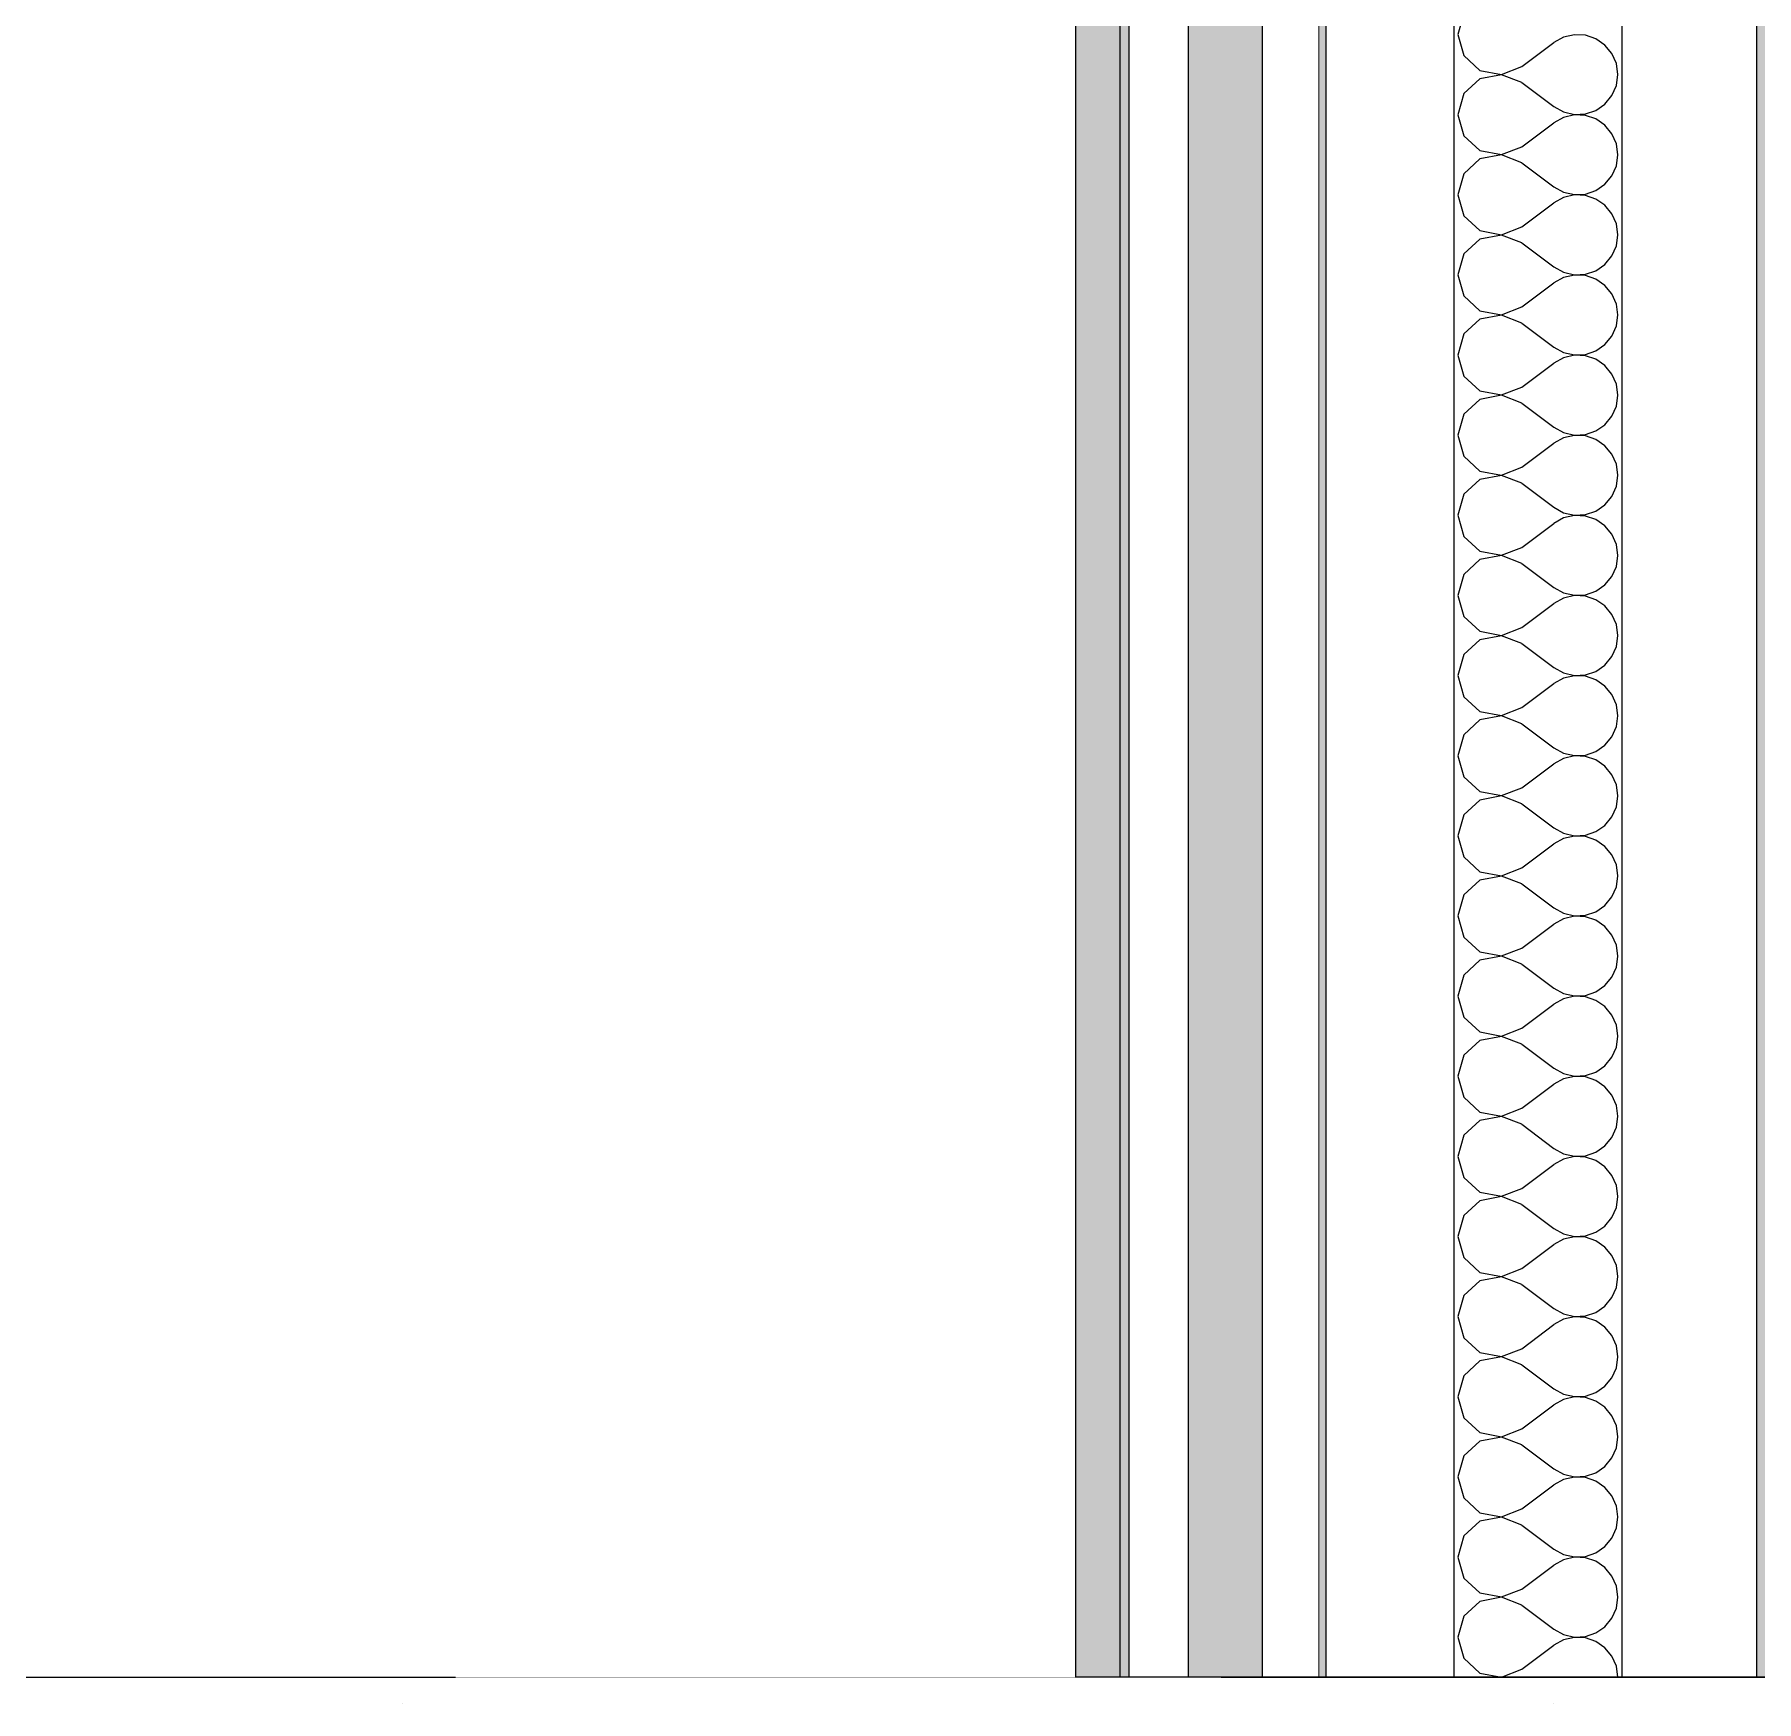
# Model space of a CAD drawing. Header units: millimetres. Extents: x -46169 to 228156, y -86316 to 18123.
# Drawn here: x 212157 to 212792, y -70388 to -69774 of the extents above; entities that cross this region are included whole.
import ezdxf

# ---------------------------------------------------------------- set-up
doc = ezdxf.new("R2010")
doc.units = ezdxf.units.MM
doc.header["$MEASUREMENT"] = 0
doc.linetypes.add('Dashed', pattern=[2822.222233, 1411.111116, -1411.111116])
doc.linetypes.add('Wipeout_Contour', pattern=[1000, 0, -1000])
for name, color, linetype, lineweight, true_color in [('0_Pen_No__105', 7, 'Continuous', 15, 0xa6a6a6), ('A-20-M_Floor_Slab_Pen_No__109', 7, 'Continuous', 15, 0xa6a6a6), ('A-20-M_Floor_Slab_Pen_No__144', 7, 'Continuous', 0, 0xc8c8c8), ('New_A-25-M_Wall_Int_Pen_No__107', 7, 'Continuous', 15, 0xa6a6a6)]:
    doc.layers.add(name, color=color, linetype=linetype, lineweight=lineweight, true_color=true_color)
doc.layers.add('A-20-M_Floor_Slab', color=7, linetype='Continuous')
doc.layers.add('New_A-25-M_Wall_Int', color=7, linetype='Continuous')
doc.layers.add('New_A-25-M_Wall_Int_Pen_No__1', color=7, linetype='Continuous', lineweight=13)

# ---------------------------------------------------------------- blocks, each defined once
blk = doc.blocks.new('Section Elem_550_3', base_point=(223698.64, -82529.25))
at = {"color": 254, "linetype": 'Wipeout_Contour', "lineweight": 0, "ltscale": 898909.740723}
blk.add_wipeout([(217624.39, -70394.25), (217624.39, -70379.25), (209207.59, -70379.25), (209207.59, -70394.25)], dxfattribs=at).dxf.layer = 'A-20-M_Floor_Slab'
at = {"layer": 'A-20-M_Floor_Slab_Pen_No__109', "linetype": 'Continuous'}
h = blk.add_hatch(dxfattribs=at)
h.set_pattern_fill('Lightweight_Concrete_0003', color=256, style=0, pattern_type=2)
h.set_pattern_definition([(0, (223698.64, -82529.25), (0, 779.423), [48.75, -401.25]), (0, (223923.64, -82139.5), (0, 779.423), [48.75, -401.25]), (60, (223698.64, -82529.25), (-675, 389.71), [48.75, -401.25]), (60, (224148.64, -82529.25), (-675, 389.71), [48.75, -401.25]), (120, (223747.4, -82529.25), (675, 389.71), [48.75, -401.25]), (120, (224197.4, -82529.25), (675, 389.71), [48.75, -401.25]), (0, (223698.64, -82454.25), (0, 150), [0, -150, 0, -225]), (45, (223773.64, -82454.25), (-106.066, 106.066), [0, -112.5, 0, -187.5])])
h.paths.add_polyline_path([(217624.39, -70394.25), (217624.39, -70379.25), (209207.59, -70379.25), (209207.59, -70394.25)])
at = {"layer": 'A-20-M_Floor_Slab_Pen_No__144', "linetype": 'Continuous'}
blk.add_line((212540.49, -70379.25), (209207.59, -70379.25), dxfattribs=at)
blk = doc.blocks.new('*X631', base_point=(223698.64, -82529.25))
at = {"layer": 'New_A-25-M_Wall_Int_Pen_No__107', "linetype": 'Continuous'}
for p, q in [((212683.67, -69766.19), (212681.46, -69773.95)), ((212681.46, -69773.95), (212683.67, -69781.71)), ((212705.08, -69785.76), (212716.9, -69776.9)), ((212720.46, -69774.93), (212716.9, -69776.9)), ((212724.43, -69774.01), (212720.46, -69774.93)), ((212728.5, -69774.21), (212724.43, -69774.01)), ((212732.36, -69775.51), (212728.5, -69774.21)), ((212735.71, -69777.81), (212732.36, -69775.51)), ((212738.31, -69780.95), (212735.71, -69777.81)), ((212683.67, -69781.71), (212689.62, -69787.15)), ((212739.96, -69784.68), (212738.31, -69780.95)), ((212740.52, -69788.71), (212739.96, -69784.68)), ((212689.62, -69790.27), (212683.67, -69795.71)), ((212689.62, -69787.15), (212697.55, -69788.65)), ((212697.55, -69788.77), (212689.62, -69790.27)), ((212697.55, -69788.65), (212705.08, -69785.76)), ((212705.08, -69791.66), (212697.55, -69788.77)), ((212705.08, -69791.66), (212716.9, -69800.52)), ((212739.96, -69792.75), (212740.52, -69788.71)), ((212683.67, -69795.71), (212681.46, -69803.48)), ((212735.71, -69799.61), (212738.31, -69796.47)), ((212738.31, -69796.47), (212739.96, -69792.75)), ((212681.46, -69803.48), (212683.67, -69811.24)), ((212716.9, -69800.52), (212720.46, -69802.49)), ((212720.46, -69802.49), (212724.43, -69803.42)), ((212724.43, -69803.53), (212720.46, -69804.46)), ((212724.43, -69803.42), (212728.5, -69803.22)), ((212728.5, -69803.73), (212724.43, -69803.53)), ((212728.5, -69803.22), (212732.36, -69801.92)), ((212732.36, -69805.03), (212728.5, -69803.73)), ((212732.36, -69801.92), (212735.71, -69799.61)), ((212705.08, -69815.29), (212716.9, -69806.43)), ((212720.46, -69804.46), (212716.9, -69806.43)), ((212735.71, -69807.34), (212732.36, -69805.03)), ((212738.31, -69810.48), (212735.71, -69807.34)), ((212739.96, -69814.2), (212738.31, -69810.48)), ((212683.67, -69811.24), (212689.62, -69816.68)), ((212689.62, -69816.68), (212697.55, -69818.18)), ((212697.55, -69818.18), (212705.08, -69815.29)), ((212740.52, -69818.24), (212739.96, -69814.2)), ((212689.62, -69819.8), (212683.67, -69825.24)), ((212697.55, -69818.3), (212689.62, -69819.8)), ((212705.08, -69821.19), (212697.55, -69818.3)), ((212705.08, -69821.19), (212716.9, -69830.05)), ((212738.31, -69826), (212739.96, -69822.27)), ((212739.96, -69822.27), (212740.52, -69818.24)), ((212683.67, -69825.24), (212681.46, -69833)), ((212732.36, -69831.44), (212735.71, -69829.14)), ((212735.71, -69829.14), (212738.31, -69826)), ((212681.46, -69833), (212683.67, -69840.76)), ((212705.08, -69844.81), (212716.9, -69835.95)), ((212716.9, -69830.05), (212720.46, -69832.02)), ((212720.46, -69833.98), (212716.9, -69835.95)), ((212720.46, -69832.02), (212724.43, -69832.94)), ((212724.43, -69833.06), (212720.46, -69833.98)), ((212724.43, -69832.94), (212728.5, -69832.74)), ((212728.5, -69833.26), (212724.43, -69833.06)), ((212728.5, -69832.74), (212732.36, -69831.44)), ((212732.36, -69834.56), (212728.5, -69833.26)), ((212735.71, -69836.87), (212732.36, -69834.56)), ((212683.67, -69840.76), (212689.62, -69846.21)), ((212738.31, -69840), (212735.71, -69836.87)), ((212739.96, -69843.73), (212738.31, -69840)), ((212689.62, -69846.21), (212697.55, -69847.71)), ((212697.55, -69847.83), (212689.62, -69849.32)), ((212697.55, -69847.71), (212705.08, -69844.81)), ((212705.08, -69850.72), (212697.55, -69847.83)), ((212740.52, -69847.77), (212739.96, -69843.73)), ((212739.96, -69851.8), (212740.52, -69847.77)), ((212683.67, -69854.77), (212681.46, -69862.53)), ((212689.62, -69849.32), (212683.67, -69854.77)), ((212705.08, -69850.72), (212716.9, -69859.58)), ((212738.31, -69855.53), (212739.96, -69851.8)), ((212716.9, -69859.58), (212720.46, -69861.55)), ((212728.5, -69862.27), (212732.36, -69860.97)), ((212732.36, -69860.97), (212735.71, -69858.66)), ((212735.71, -69858.66), (212738.31, -69855.53)), ((212681.46, -69862.53), (212683.67, -69870.29)), ((212705.08, -69874.34), (212716.9, -69865.48)), ((212720.46, -69863.51), (212716.9, -69865.48)), ((212720.46, -69861.55), (212724.43, -69862.47)), ((212724.43, -69862.59), (212720.46, -69863.51)), ((212724.43, -69862.47), (212728.5, -69862.27)), ((212728.5, -69862.79), (212724.43, -69862.59)), ((212732.36, -69864.09), (212728.5, -69862.79)), ((212735.71, -69866.39), (212732.36, -69864.09)), ((212738.31, -69869.53), (212735.71, -69866.39)), ((212683.67, -69870.29), (212689.62, -69875.73)), ((212739.96, -69873.26), (212738.31, -69869.53)), ((212740.52, -69877.29), (212739.96, -69873.26)), ((212689.62, -69878.85), (212683.67, -69884.29)), ((212689.62, -69875.73), (212697.55, -69877.23)), ((212697.55, -69877.35), (212689.62, -69878.85)), ((212697.55, -69877.23), (212705.08, -69874.34)), ((212705.08, -69880.25), (212697.55, -69877.35)), ((212705.08, -69880.25), (212716.9, -69889.1)), ((212739.96, -69881.33), (212740.52, -69877.29)), ((212683.67, -69884.29), (212681.46, -69892.06)), ((212735.71, -69888.19), (212738.31, -69885.05)), ((212738.31, -69885.05), (212739.96, -69881.33)), ((212681.46, -69892.06), (212683.67, -69899.82)), ((212716.9, -69889.1), (212720.46, -69891.07)), ((212720.46, -69893.04), (212716.9, -69895.01)), ((212720.46, -69891.07), (212724.43, -69892)), ((212724.43, -69892.12), (212720.46, -69893.04)), ((212724.43, -69892), (212728.5, -69891.8)), ((212728.5, -69892.31), (212724.43, -69892.12)), ((212728.5, -69891.8), (212732.36, -69890.5)), ((212732.36, -69893.61), (212728.5, -69892.31)), ((212732.36, -69890.5), (212735.71, -69888.19)), ((212705.08, -69903.87), (212716.9, -69895.01)), ((212735.71, -69895.92), (212732.36, -69893.61)), ((212738.31, -69899.06), (212735.71, -69895.92)), ((212739.96, -69902.78), (212738.31, -69899.06)), ((212683.67, -69899.82), (212689.62, -69905.26)), ((212689.62, -69905.26), (212697.55, -69906.76)), ((212697.55, -69906.76), (212705.08, -69903.87)), ((212740.52, -69906.82), (212739.96, -69902.78)), ((212689.62, -69908.38), (212683.67, -69913.82)), ((212697.55, -69906.88), (212689.62, -69908.38)), ((212705.08, -69909.77), (212697.55, -69906.88)), ((212705.08, -69909.77), (212716.9, -69918.63)), ((212738.31, -69914.58), (212739.96, -69910.85)), ((212739.96, -69910.85), (212740.52, -69906.82)), ((212683.67, -69913.82), (212681.46, -69921.58)), ((212716.9, -69918.63), (212720.46, -69920.6)), ((212732.36, -69920.02), (212735.71, -69917.72)), ((212735.71, -69917.72), (212738.31, -69914.58)), ((212681.46, -69921.58), (212683.67, -69929.34)), ((212705.08, -69933.39), (212716.9, -69924.54)), ((212720.46, -69922.56), (212716.9, -69924.54)), ((212720.46, -69920.6), (212724.43, -69921.52)), ((212724.43, -69921.64), (212720.46, -69922.56)), ((212724.43, -69921.52), (212728.5, -69921.33)), ((212728.5, -69921.84), (212724.43, -69921.64)), ((212728.5, -69921.33), (212732.36, -69920.02)), ((212732.36, -69923.14), (212728.5, -69921.84)), ((212735.71, -69925.45), (212732.36, -69923.14)), ((212683.67, -69929.34), (212689.62, -69934.79)), ((212738.31, -69928.58), (212735.71, -69925.45)), ((212739.96, -69932.31), (212738.31, -69928.58)), ((212689.62, -69934.79), (212697.55, -69936.29)), ((212697.55, -69936.41), (212689.62, -69937.9)), ((212697.55, -69936.29), (212705.08, -69933.39)), ((212705.08, -69939.3), (212697.55, -69936.41)), ((212740.52, -69936.35), (212739.96, -69932.31)), ((212739.96, -69940.38), (212740.52, -69936.35)), ((212683.67, -69943.35), (212681.46, -69951.11)), ((212689.62, -69937.9), (212683.67, -69943.35)), ((212705.08, -69939.3), (212716.9, -69948.16)), ((212738.31, -69944.11), (212739.96, -69940.38)), ((212716.9, -69948.16), (212720.46, -69950.13)), ((212720.46, -69950.13), (212724.43, -69951.05)), ((212728.5, -69950.85), (212732.36, -69949.55)), ((212732.36, -69949.55), (212735.71, -69947.24)), ((212735.71, -69947.24), (212738.31, -69944.11)), ((212681.46, -69951.11), (212683.67, -69958.87)), ((212705.08, -69962.92), (212716.9, -69954.06)), ((212720.46, -69952.09), (212716.9, -69954.06)), ((212724.43, -69951.17), (212720.46, -69952.09)), ((212724.43, -69951.05), (212728.5, -69950.85)), ((212728.5, -69951.37), (212724.43, -69951.17)), ((212732.36, -69952.67), (212728.5, -69951.37)), ((212735.71, -69954.98), (212732.36, -69952.67)), ((212738.31, -69958.11), (212735.71, -69954.98)), ((212683.67, -69958.87), (212689.62, -69964.31)), ((212697.55, -69965.81), (212705.08, -69962.92)), ((212739.96, -69961.84), (212738.31, -69958.11)), ((212740.52, -69965.87), (212739.96, -69961.84)), ((212689.62, -69967.43), (212683.67, -69972.88)), ((212689.62, -69964.31), (212697.55, -69965.81)), ((212697.55, -69965.93), (212689.62, -69967.43)), ((212705.08, -69968.83), (212697.55, -69965.93)), ((212705.08, -69968.83), (212716.9, -69977.68)), ((212739.96, -69969.91), (212740.52, -69965.87)), ((212683.67, -69972.88), (212681.46, -69980.64)), ((212735.71, -69976.77), (212738.31, -69973.63)), ((212738.31, -69973.63), (212739.96, -69969.91)), ((212681.46, -69980.64), (212683.67, -69988.4)), ((212716.9, -69977.68), (212720.46, -69979.66)), ((212720.46, -69981.62), (212716.9, -69983.59)), ((212720.46, -69979.66), (212724.43, -69980.58)), ((212724.43, -69980.7), (212720.46, -69981.62)), ((212724.43, -69980.58), (212728.5, -69980.38)), ((212728.5, -69980.89), (212724.43, -69980.7)), ((212728.5, -69980.38), (212732.36, -69979.08)), ((212732.36, -69982.2), (212728.5, -69980.89)), ((212732.36, -69979.08), (212735.71, -69976.77)), ((212683.67, -69988.4), (212689.62, -69993.84)), ((212705.08, -69992.45), (212716.9, -69983.59)), ((212735.71, -69984.5), (212732.36, -69982.2)), ((212738.31, -69987.64), (212735.71, -69984.5)), ((212739.96, -69991.37), (212738.31, -69987.64)), ((212689.62, -69993.84), (212697.55, -69995.34)), ((212697.55, -69995.34), (212705.08, -69992.45)), ((212740.52, -69995.4), (212739.96, -69991.37)), ((212689.62, -69996.96), (212683.67, -70002.4)), ((212697.55, -69995.46), (212689.62, -69996.96)), ((212705.08, -69998.35), (212697.55, -69995.46)), ((212705.08, -69998.35), (212716.9, -70007.21)), ((212738.31, -70003.16), (212739.96, -69999.43)), ((212739.96, -69999.43), (212740.52, -69995.4)), ((212683.67, -70002.4), (212681.46, -70010.16)), ((212716.9, -70007.21), (212720.46, -70009.18)), ((212732.36, -70008.6), (212735.71, -70006.3)), ((212735.71, -70006.3), (212738.31, -70003.16)), ((212681.46, -70010.16), (212683.67, -70017.93)), ((212705.08, -70021.97), (212716.9, -70013.12)), ((212720.46, -70011.15), (212716.9, -70013.12)), ((212720.46, -70009.18), (212724.43, -70010.1)), ((212724.43, -70010.22), (212720.46, -70011.15)), ((212724.43, -70010.1), (212728.5, -70009.91)), ((212728.5, -70010.42), (212724.43, -70010.22)), ((212728.5, -70009.91), (212732.36, -70008.6)), ((212732.36, -70011.72), (212728.5, -70010.42)), ((212735.71, -70014.03), (212732.36, -70011.72)), ((212683.67, -70017.93), (212689.62, -70023.37)), ((212738.31, -70017.17), (212735.71, -70014.03)), ((212739.96, -70020.89), (212738.31, -70017.17)), ((212689.62, -70026.49), (212683.67, -70031.93)), ((212689.62, -70023.37), (212697.55, -70024.87)), ((212697.55, -70024.99), (212689.62, -70026.49)), ((212697.55, -70024.87), (212705.08, -70021.97)), ((212705.08, -70027.88), (212697.55, -70024.99)), ((212740.52, -70024.93), (212739.96, -70020.89)), ((212739.96, -70028.96), (212740.52, -70024.93)), ((212683.67, -70031.93), (212681.46, -70039.69)), ((212705.08, -70027.88), (212716.9, -70036.74)), ((212735.71, -70035.83), (212738.31, -70032.69)), ((212738.31, -70032.69), (212739.96, -70028.96)), ((212716.9, -70036.74), (212720.46, -70038.71)), ((212720.46, -70038.71), (212724.43, -70039.63)), ((212728.5, -70039.43), (212732.36, -70038.13)), ((212732.36, -70038.13), (212735.71, -70035.83)), ((212681.46, -70039.69), (212683.67, -70047.45)), ((212705.08, -70051.5), (212716.9, -70042.64)), ((212720.46, -70040.67), (212716.9, -70042.64)), ((212724.43, -70039.75), (212720.46, -70040.67)), ((212724.43, -70039.63), (212728.5, -70039.43)), ((212728.5, -70039.95), (212724.43, -70039.75)), ((212732.36, -70041.25), (212728.5, -70039.95)), ((212735.71, -70043.56), (212732.36, -70041.25)), ((212738.31, -70046.69), (212735.71, -70043.56)), ((212683.67, -70047.45), (212689.62, -70052.9)), ((212697.55, -70054.39), (212705.08, -70051.5)), ((212739.96, -70050.42), (212738.31, -70046.69)), ((212740.52, -70054.45), (212739.96, -70050.42)), ((212689.62, -70056.01), (212683.67, -70061.46)), ((212689.62, -70052.9), (212697.55, -70054.39)), ((212697.55, -70054.51), (212689.62, -70056.01)), ((212705.08, -70057.41), (212697.55, -70054.51)), ((212705.08, -70057.41), (212716.9, -70066.26)), ((212739.96, -70058.49), (212740.52, -70054.45)), ((212683.67, -70061.46), (212681.46, -70069.22)), ((212735.71, -70065.35), (212738.31, -70062.22)), ((212738.31, -70062.22), (212739.96, -70058.49)), ((212681.46, -70069.22), (212683.67, -70076.98)), ((212716.9, -70066.26), (212720.46, -70068.24)), ((212720.46, -70070.2), (212716.9, -70072.17)), ((212720.46, -70068.24), (212724.43, -70069.16)), ((212724.43, -70069.28), (212720.46, -70070.2)), ((212724.43, -70069.16), (212728.5, -70068.96)), ((212728.5, -70069.47), (212724.43, -70069.28)), ((212728.5, -70068.96), (212732.36, -70067.66)), ((212732.36, -70070.78), (212728.5, -70069.47)), ((212732.36, -70067.66), (212735.71, -70065.35)), ((212735.71, -70073.08), (212732.36, -70070.78)), ((212683.67, -70076.98), (212689.62, -70082.42)), ((212705.08, -70081.03), (212716.9, -70072.17)), ((212738.31, -70076.22), (212735.71, -70073.08)), ((212739.96, -70079.95), (212738.31, -70076.22)), ((212689.62, -70082.42), (212697.55, -70083.92)), ((212697.55, -70083.92), (212705.08, -70081.03)), ((212740.52, -70083.98), (212739.96, -70079.95)), ((212689.62, -70085.54), (212683.67, -70090.98)), ((212697.55, -70084.04), (212689.62, -70085.54)), ((212705.08, -70086.93), (212697.55, -70084.04)), ((212705.08, -70086.93), (212716.9, -70095.79)), ((212738.31, -70091.74), (212739.96, -70088.02)), ((212739.96, -70088.02), (212740.52, -70083.98)), ((212683.67, -70090.98), (212681.46, -70098.74)), ((212716.9, -70095.79), (212720.46, -70097.76)), ((212732.36, -70097.19), (212735.71, -70094.88)), ((212735.71, -70094.88), (212738.31, -70091.74)), ((212681.46, -70098.74), (212683.67, -70106.51)), ((212705.08, -70110.56), (212716.9, -70101.7)), ((212720.46, -70099.73), (212716.9, -70101.7)), ((212720.46, -70097.76), (212724.43, -70098.68)), ((212724.43, -70098.8), (212720.46, -70099.73)), ((212724.43, -70098.68), (212728.5, -70098.49)), ((212728.5, -70099), (212724.43, -70098.8)), ((212728.5, -70098.49), (212732.36, -70097.19)), ((212732.36, -70100.3), (212728.5, -70099)), ((212735.71, -70102.61), (212732.36, -70100.3)), ((212738.31, -70105.75), (212735.71, -70102.61)), ((212683.67, -70106.51), (212689.62, -70111.95)), ((212739.96, -70109.47), (212738.31, -70105.75)), ((212689.62, -70115.07), (212683.67, -70120.51)), ((212689.62, -70111.95), (212697.55, -70113.45)), ((212697.55, -70113.57), (212689.62, -70115.07)), ((212697.55, -70113.45), (212705.08, -70110.56)), ((212705.08, -70116.46), (212697.55, -70113.57)), ((212740.52, -70113.51), (212739.96, -70109.47)), ((212739.96, -70117.54), (212740.52, -70113.51)), ((212683.67, -70120.51), (212681.46, -70128.27)), ((212705.08, -70116.46), (212716.9, -70125.32)), ((212735.71, -70124.41), (212738.31, -70121.27)), ((212738.31, -70121.27), (212739.96, -70117.54)), ((212716.9, -70125.32), (212720.46, -70127.29)), ((212720.46, -70127.29), (212724.43, -70128.21)), ((212724.43, -70128.21), (212728.5, -70128.01)), ((212728.5, -70128.01), (212732.36, -70126.71)), ((212732.36, -70126.71), (212735.71, -70124.41)), ((212681.46, -70128.27), (212683.67, -70136.03)), ((212705.08, -70140.08), (212716.9, -70131.22)), ((212720.46, -70129.25), (212716.9, -70131.22)), ((212724.43, -70128.33), (212720.46, -70129.25)), ((212728.5, -70128.53), (212724.43, -70128.33)), ((212732.36, -70129.83), (212728.5, -70128.53)), ((212735.71, -70132.14), (212732.36, -70129.83)), ((212738.31, -70135.27), (212735.71, -70132.14)), ((212683.67, -70136.03), (212689.62, -70141.48)), ((212697.55, -70142.98), (212705.08, -70140.08)), ((212739.96, -70139), (212738.31, -70135.27)), ((212740.52, -70143.03), (212739.96, -70139)), ((212689.62, -70144.59), (212683.67, -70150.04)), ((212689.62, -70141.48), (212697.55, -70142.98)), ((212697.55, -70143.09), (212689.62, -70144.59)), ((212705.08, -70145.99), (212697.55, -70143.09)), ((212705.08, -70145.99), (212716.9, -70154.85)), ((212738.31, -70150.8), (212739.96, -70147.07)), ((212739.96, -70147.07), (212740.52, -70143.03)), ((212683.67, -70150.04), (212681.46, -70157.8)), ((212735.71, -70153.93), (212738.31, -70150.8)), ((212681.46, -70157.8), (212683.67, -70165.56)), ((212716.9, -70154.85), (212720.46, -70156.82)), ((212720.46, -70158.78), (212716.9, -70160.75)), ((212720.46, -70156.82), (212724.43, -70157.74)), ((212724.43, -70157.86), (212720.46, -70158.78)), ((212724.43, -70157.74), (212728.5, -70157.54)), ((212728.5, -70158.06), (212724.43, -70157.86)), ((212728.5, -70157.54), (212732.36, -70156.24)), ((212732.36, -70159.36), (212728.5, -70158.06)), ((212732.36, -70156.24), (212735.71, -70153.93)), ((212735.71, -70161.66), (212732.36, -70159.36)), ((212683.67, -70165.56), (212689.62, -70171)), ((212705.08, -70169.61), (212716.9, -70160.75)), ((212738.31, -70164.8), (212735.71, -70161.66)), ((212739.96, -70168.53), (212738.31, -70164.8)), ((212689.62, -70171), (212697.55, -70172.5)), ((212697.55, -70172.5), (212705.08, -70169.61)), ((212740.52, -70172.56), (212739.96, -70168.53)), ((212739.96, -70176.6), (212740.52, -70172.56)), ((212689.62, -70174.12), (212683.67, -70179.56)), ((212697.55, -70172.62), (212689.62, -70174.12)), ((212705.08, -70175.51), (212697.55, -70172.62)), ((212705.08, -70175.51), (212716.9, -70184.37)), ((212738.31, -70180.32), (212739.96, -70176.6)), ((212683.67, -70179.56), (212681.46, -70187.33)), ((212716.9, -70184.37), (212720.46, -70186.34)), ((212732.36, -70185.77), (212735.71, -70183.46)), ((212735.71, -70183.46), (212738.31, -70180.32)), ((212681.46, -70187.33), (212683.67, -70195.09)), ((212705.08, -70199.14), (212716.9, -70190.28)), ((212720.46, -70188.31), (212716.9, -70190.28)), ((212720.46, -70186.34), (212724.43, -70187.27)), ((212724.43, -70187.38), (212720.46, -70188.31)), ((212724.43, -70187.27), (212728.5, -70187.07)), ((212728.5, -70187.58), (212724.43, -70187.38)), ((212728.5, -70187.07), (212732.36, -70185.77)), ((212732.36, -70188.88), (212728.5, -70187.58)), ((212735.71, -70191.19), (212732.36, -70188.88)), ((212738.31, -70194.33), (212735.71, -70191.19)), ((212683.67, -70195.09), (212689.62, -70200.53)), ((212739.96, -70198.05), (212738.31, -70194.33)), ((212689.62, -70203.65), (212683.67, -70209.09)), ((212689.62, -70200.53), (212697.55, -70202.03)), ((212697.55, -70202.15), (212689.62, -70203.65)), ((212697.55, -70202.03), (212705.08, -70199.14)), ((212705.08, -70205.04), (212697.55, -70202.15)), ((212740.52, -70202.09), (212739.96, -70198.05)), ((212739.96, -70206.12), (212740.52, -70202.09)), ((212683.67, -70209.09), (212681.46, -70216.85)), ((212705.08, -70205.04), (212716.9, -70213.9)), ((212735.71, -70212.99), (212738.31, -70209.85)), ((212738.31, -70209.85), (212739.96, -70206.12)), ((212681.46, -70216.85), (212683.67, -70224.61)), ((212716.9, -70213.9), (212720.46, -70215.87)), ((212720.46, -70215.87), (212724.43, -70216.79)), ((212724.43, -70216.91), (212720.46, -70217.83)), ((212724.43, -70216.79), (212728.5, -70216.6)), ((212728.5, -70217.11), (212724.43, -70216.91)), ((212728.5, -70216.6), (212732.36, -70215.29)), ((212732.36, -70215.29), (212735.71, -70212.99)), ((212705.08, -70228.66), (212716.9, -70219.8)), ((212720.46, -70217.83), (212716.9, -70219.8)), ((212732.36, -70218.41), (212728.5, -70217.11)), ((212735.71, -70220.72), (212732.36, -70218.41)), ((212738.31, -70223.85), (212735.71, -70220.72)), ((212683.67, -70224.61), (212689.62, -70230.06)), ((212697.55, -70231.56), (212705.08, -70228.66)), ((212739.96, -70227.58), (212738.31, -70223.85)), ((212740.52, -70231.62), (212739.96, -70227.58)), ((212689.62, -70233.17), (212683.67, -70238.62)), ((212689.62, -70230.06), (212697.55, -70231.56)), ((212697.55, -70231.68), (212689.62, -70233.17)), ((212705.08, -70234.57), (212697.55, -70231.68)), ((212705.08, -70234.57), (212716.9, -70243.43)), ((212738.31, -70239.38), (212739.96, -70235.65)), ((212739.96, -70235.65), (212740.52, -70231.62)), ((212683.67, -70238.62), (212681.46, -70246.38)), ((212735.71, -70242.51), (212738.31, -70239.38)), ((212681.46, -70246.38), (212683.67, -70254.14)), ((212716.9, -70243.43), (212720.46, -70245.4)), ((212720.46, -70247.36), (212716.9, -70249.33)), ((212720.46, -70245.4), (212724.43, -70246.32)), ((212724.43, -70246.44), (212720.46, -70247.36)), ((212724.43, -70246.32), (212728.5, -70246.12)), ((212728.5, -70246.64), (212724.43, -70246.44)), ((212728.5, -70246.12), (212732.36, -70244.82)), ((212732.36, -70247.94), (212728.5, -70246.64)), ((212732.36, -70244.82), (212735.71, -70242.51)), ((212735.71, -70250.24), (212732.36, -70247.94)), ((212683.67, -70254.14), (212689.62, -70259.58)), ((212705.08, -70258.19), (212716.9, -70249.33)), ((212738.31, -70253.38), (212735.71, -70250.24)), ((212739.96, -70257.11), (212738.31, -70253.38)), ((212689.62, -70259.58), (212697.55, -70261.08)), ((212697.55, -70261.2), (212689.62, -70262.7)), ((212697.55, -70261.08), (212705.08, -70258.19)), ((212705.08, -70264.1), (212697.55, -70261.2)), ((212740.52, -70261.14), (212739.96, -70257.11)), ((212739.96, -70265.18), (212740.52, -70261.14)), ((212689.62, -70262.7), (212683.67, -70268.14)), ((212705.08, -70264.1), (212716.9, -70272.95)), ((212738.31, -70268.9), (212739.96, -70265.18)), ((212683.67, -70268.14), (212681.46, -70275.91)), ((212716.9, -70272.95), (212720.46, -70274.92)), ((212732.36, -70274.35), (212735.71, -70272.04)), ((212735.71, -70272.04), (212738.31, -70268.9)), ((212681.46, -70275.91), (212683.67, -70283.67)), ((212705.08, -70287.72), (212716.9, -70278.86)), ((212720.46, -70276.89), (212716.9, -70278.86)), ((212720.46, -70274.92), (212724.43, -70275.85)), ((212724.43, -70275.97), (212720.46, -70276.89)), ((212724.43, -70275.85), (212728.5, -70275.65)), ((212728.5, -70276.16), (212724.43, -70275.97)), ((212728.5, -70275.65), (212732.36, -70274.35)), ((212732.36, -70277.46), (212728.5, -70276.16)), ((212735.71, -70279.77), (212732.36, -70277.46)), ((212738.31, -70282.91), (212735.71, -70279.77)), ((212683.67, -70283.67), (212689.62, -70289.11)), ((212739.96, -70286.64), (212738.31, -70282.91)), ((212740.52, -70290.67), (212739.96, -70286.64)), ((212689.62, -70292.23), (212683.67, -70297.67)), ((212689.62, -70289.11), (212697.55, -70290.61)), ((212697.55, -70290.73), (212689.62, -70292.23)), ((212697.55, -70290.61), (212705.08, -70287.72)), ((212705.08, -70293.62), (212697.55, -70290.73)), ((212739.96, -70294.7), (212740.52, -70290.67)), ((212683.67, -70297.67), (212681.46, -70305.43)), ((212705.08, -70293.62), (212716.9, -70302.48)), ((212735.71, -70301.57), (212738.31, -70298.43)), ((212738.31, -70298.43), (212739.96, -70294.7)), ((212681.46, -70305.43), (212683.67, -70313.19)), ((212716.9, -70302.48), (212720.46, -70304.45)), ((212720.46, -70304.45), (212724.43, -70305.37)), ((212724.43, -70305.49), (212720.46, -70306.41)), ((212724.43, -70305.37), (212728.5, -70305.18)), ((212728.5, -70305.69), (212724.43, -70305.49)), ((212728.5, -70305.18), (212732.36, -70303.87)), ((212732.36, -70306.99), (212728.5, -70305.69)), ((212732.36, -70303.87), (212735.71, -70301.57)), ((212705.08, -70317.24), (212716.9, -70308.39)), ((212720.46, -70306.41), (212716.9, -70308.39)), ((212735.71, -70309.3), (212732.36, -70306.99)), ((212738.31, -70312.43), (212735.71, -70309.3)), ((212683.67, -70313.19), (212689.62, -70318.64)), ((212697.55, -70320.14), (212705.08, -70317.24)), ((212739.96, -70316.16), (212738.31, -70312.43)), ((212740.52, -70320.2), (212739.96, -70316.16)), ((212689.62, -70321.75), (212683.67, -70327.2)), ((212689.62, -70318.64), (212697.55, -70320.14)), ((212697.55, -70320.26), (212689.62, -70321.75)), ((212705.08, -70323.15), (212697.55, -70320.26)), ((212705.08, -70323.15), (212716.9, -70332.01)), ((212738.31, -70327.96), (212739.96, -70324.23)), ((212739.96, -70324.23), (212740.52, -70320.2)), ((212683.67, -70327.2), (212681.46, -70334.96)), ((212732.36, -70333.4), (212735.71, -70331.09)), ((212735.71, -70331.09), (212738.31, -70327.96)), ((212681.46, -70334.96), (212683.67, -70342.72)), ((212716.9, -70332.01), (212720.46, -70333.98)), ((212720.46, -70335.94), (212716.9, -70337.91)), ((212720.46, -70333.98), (212724.43, -70334.9)), ((212724.43, -70335.02), (212720.46, -70335.94)), ((212724.43, -70334.9), (212728.5, -70334.7)), ((212728.5, -70335.22), (212724.43, -70335.02)), ((212728.5, -70334.7), (212732.36, -70333.4)), ((212732.36, -70336.52), (212728.5, -70335.22)), ((212735.71, -70338.83), (212732.36, -70336.52)), ((212683.67, -70342.72), (212689.62, -70348.16)), ((212705.08, -70346.77), (212716.9, -70337.91)), ((212738.31, -70341.96), (212735.71, -70338.83)), ((212739.96, -70345.69), (212738.31, -70341.96)), ((212689.62, -70348.16), (212697.55, -70349.66)), ((212697.55, -70349.78), (212689.62, -70351.28)), ((212697.55, -70349.66), (212705.08, -70346.77)), ((212705.08, -70352.68), (212697.55, -70349.78)), ((212740.52, -70349.72), (212739.96, -70345.69)), ((212739.96, -70353.76), (212740.52, -70349.72)), ((212689.62, -70351.28), (212683.67, -70356.73)), ((212705.08, -70352.68), (212716.9, -70361.53)), ((212738.31, -70357.48), (212739.96, -70353.76)), ((212683.67, -70356.73), (212681.46, -70364.49)), ((212716.9, -70361.53), (212720.46, -70363.51)), ((212728.5, -70364.23), (212732.36, -70362.93)), ((212732.36, -70362.93), (212735.71, -70360.62)), ((212735.71, -70360.62), (212738.31, -70357.48)), ((212681.46, -70364.49), (212683.67, -70372.25)), ((212705.08, -70376.3), (212716.9, -70367.44)), ((212720.46, -70365.47), (212716.9, -70367.44)), ((212720.46, -70363.51), (212724.43, -70364.43)), ((212724.43, -70364.55), (212720.46, -70365.47)), ((212724.43, -70364.43), (212728.5, -70364.23)), ((212728.5, -70364.74), (212724.43, -70364.55)), ((212732.36, -70366.05), (212728.5, -70364.74)), ((212735.71, -70368.35), (212732.36, -70366.05)), ((212738.31, -70371.49), (212735.71, -70368.35)), ((212683.67, -70372.25), (212689.62, -70377.69)), ((212739.96, -70375.22), (212738.31, -70371.49)), ((212740.52, -70379.25), (212739.96, -70375.22)), ((212689.62, -70377.69), (212697.55, -70379.19)), ((212697.55, -70379.19), (212705.08, -70376.3))]:
    blk.add_line(p, q, dxfattribs=at)
blk = doc.blocks.new('Section Elem_568_3', base_point=(223698.64, -82529.25))
at = {"layer": 'New_A-25-M_Wall_Int_Pen_No__107', "linetype": 'Continuous', "lineweight": 0, "true_color": 0x535353}
blk.add_hatch(color=251, dxfattribs=at).paths.add_polyline_path([(212799.04, -66534.25), (212791.6, -66534.25), (212791.6, -70379.25), (212799.04, -70379.25)])
at = {"color": 254, "linetype": 'Wipeout_Contour', "lineweight": 0, "ltscale": 894063.854708}
blk.add_wipeout([(212791.6, -66534.25), (212741.99, -66534.25), (212741.99, -70379.25), (212791.6, -70379.25)], dxfattribs=at).dxf.layer = 'New_A-25-M_Wall_Int'
at = {"layer": 'New_A-25-M_Wall_Int_Pen_No__1', "linetype": 'Continuous'}
blk.add_line((212791.6, -66534.25), (212791.6, -70379.25), dxfattribs=at)
at = {"color": 254, "linetype": 'Wipeout_Contour', "lineweight": 0, "ltscale": 893851.367675}
blk.add_wipeout([(212741.99, -66534.25), (212679.99, -66534.25), (212679.99, -70379.25), (212741.99, -70379.25)], dxfattribs=at).dxf.layer = 'New_A-25-M_Wall_Int'
at = {"layer": 'New_A-25-M_Wall_Int_Pen_No__1', "linetype": 'Continuous'}
blk.add_line((212741.99, -66534.25), (212741.99, -70379.25), dxfattribs=at)
at = {"layer": 'New_A-25-M_Wall_Int'}
blk.add_blockref('*X631', (223698.64, -82529.25), dxfattribs=at)
at = {"color": 254, "linetype": 'Wipeout_Contour', "lineweight": 0, "ltscale": 893643.606976}
blk.add_wipeout([(212679.99, -66534.25), (212632.86, -66534.25), (212632.86, -70379.25), (212679.99, -70379.25)], dxfattribs=at).dxf.layer = 'New_A-25-M_Wall_Int'
at = {"layer": 'New_A-25-M_Wall_Int_Pen_No__107', "linetype": 'Continuous', "lineweight": 0, "true_color": 0x535353}
blk.add_hatch(color=251, dxfattribs=at).paths.add_polyline_path([(212632.86, -66534.25), (212630.1, -66534.25), (212630.1, -70379.25), (212632.86, -70379.25)])
at = {"layer": 'New_A-25-M_Wall_Int_Pen_No__1', "linetype": 'Continuous'}
for p, q in [((212630.1, -66534.25), (212630.1, -70379.25)), ((212632.86, -66534.25), (212632.86, -70379.25)), ((212679.99, -66534.25), (212679.99, -70379.25))]:
    blk.add_line(p, q, dxfattribs=at)
at = {"layer": 'New_A-25-M_Wall_Int_Pen_No__1', "linetype": 'Continuous', "flags": 128}
blk.add_lwpolyline([(212836.24, -70379.25), (212799.04, -70379.25), (212791.6, -70379.25), (212741.99, -70379.25), (212679.99, -70379.25), (212632.86, -70379.25), (212630.1, -70379.25)], dxfattribs=at)
blk = doc.blocks.new('*X633', base_point=(223698.64, -82529.25))
at = {"layer": 'New_A-25-M_Wall_Int_Pen_No__107', "linetype": 'Continuous'}
blk.add_hatch(color=256, dxfattribs=at).paths.add_polyline_path([(212609.34, -66534.25), (212582.02, -66534.25), (212582.02, -70379.25), (212609.34, -70379.25)])
blk = doc.blocks.new('Section Elem_569_3', base_point=(223698.64, -82529.25))
at = {"layer": 'New_A-25-M_Wall_Int_Pen_No__107', "linetype": 'Continuous', "lineweight": 0, "true_color": 0x535353}
blk.add_hatch(color=251, dxfattribs=at).paths.add_polyline_path([(212560.16, -66534.25), (212556.88, -66534.25), (212556.88, -70379.25), (212560.16, -70379.25)])
at = {"layer": 'New_A-25-M_Wall_Int_Pen_No__1', "linetype": 'Continuous'}
blk.add_line((212556.88, -66534.25), (212556.88, -70379.25), dxfattribs=at)
at = {"color": 254, "linetype": 'Wipeout_Contour', "lineweight": 0, "ltscale": 891599.109612}
blk.add_wipeout([(211698.21, -66534.25), (211698.21, -70379.25), (212540.49, -70379.25), (212540.49, -66534.25)], dxfattribs=at).dxf.layer = 'New_A-25-M_Wall_Int'
at = {"layer": 'New_A-25-M_Wall_Int_Pen_No__107', "linetype": 'Continuous'}
blk.add_hatch(color=256, dxfattribs=at).paths.add_polyline_path([(212556.88, -66534.25), (212540.49, -66534.25), (212540.49, -70379.25), (212556.88, -70379.25)])
at = {"layer": 'New_A-25-M_Wall_Int_Pen_No__1', "linetype": 'Continuous'}
blk.add_line((212540.49, -66534.25), (212540.49, -70379.25), dxfattribs=at)
at = {"color": 254, "linetype": 'Wipeout_Contour', "lineweight": 0, "ltscale": 893318.699761}
blk.add_wipeout([(212582.02, -66534.25), (212560.16, -66534.25), (212560.16, -70379.25), (212582.02, -70379.25)], dxfattribs=at).dxf.layer = 'New_A-25-M_Wall_Int'
at = {"layer": 'New_A-25-M_Wall_Int_Pen_No__1', "linetype": 'Continuous'}
blk.add_line((212560.16, -66534.25), (212560.16, -70379.25), dxfattribs=at)
at = {"color": 254, "linetype": 'Wipeout_Contour', "lineweight": 0, "ltscale": 893412.311053}
blk.add_wipeout([(212609.34, -66534.25), (212582.02, -66534.25), (212582.02, -70379.25), (212609.34, -70379.25)], dxfattribs=at).dxf.layer = 'New_A-25-M_Wall_Int'
at = {"layer": 'New_A-25-M_Wall_Int_Pen_No__1', "linetype": 'Continuous'}
blk.add_line((212582.02, -66534.25), (212582.02, -70379.25), dxfattribs=at)
at = {"layer": 'New_A-25-M_Wall_Int'}
blk.add_blockref('*X633', (223698.64, -82529.25), dxfattribs=at)
at = {"color": 254, "linetype": 'Wipeout_Contour', "lineweight": 0, "ltscale": 893503.842941}
blk.add_wipeout([(212630.1, -70379.25), (212630.1, -66534.25), (212609.34, -66534.25), (212609.34, -70379.25)], dxfattribs=at).dxf.layer = 'New_A-25-M_Wall_Int'
at = {"layer": 'New_A-25-M_Wall_Int_Pen_No__1', "linetype": 'Continuous'}
blk.add_line((212609.34, -66534.25), (212609.34, -70379.25), dxfattribs=at)
at = {"layer": 'New_A-25-M_Wall_Int_Pen_No__1', "linetype": 'Continuous', "flags": 128}
blk.add_lwpolyline([(212630.1, -70379.25), (212609.34, -70379.25), (212582.02, -70379.25), (212560.16, -70379.25), (212556.88, -70379.25), (212540.49, -70379.25)], dxfattribs=at)
blk = doc.blocks.new('A03 Atria and Internal Elevatio_STORY_MARKER', base_point=(223698.64, -82529.25))
at = {"layer": '0_Pen_No__105', "linetype": 'Dashed', "ltscale": 0.2}
blk.add_line((209207.59, -70379.25), (223865.69, -70379.25), dxfattribs=at)

msp = doc.modelspace()

# ---------------------------------------------------------------- block references
at = {"layer": 'A-20-M_Floor_Slab'}
msp.add_blockref('Section Elem_550_3', (223698.64, -82529.25), dxfattribs=at)

# ---------------------------------------------------------------- next in the draw order: block references
at = {"layer": 'New_A-25-M_Wall_Int'}
msp.add_blockref('Section Elem_568_3', (223698.64, -82529.25), dxfattribs=at)

# ---------------------------------------------------------------- next in the draw order: block references
msp.add_blockref('Section Elem_569_3', (223698.64, -82529.25), dxfattribs=at)

# ---------------------------------------------------------------- next in the draw order: block references
at = {"linetype": 'Continuous', "lineweight": 0}
msp.add_blockref('A03 Atria and Internal Elevatio_STORY_MARKER', (223698.64, -82529.25), dxfattribs=at)

doc.saveas('drawing.dxf')
